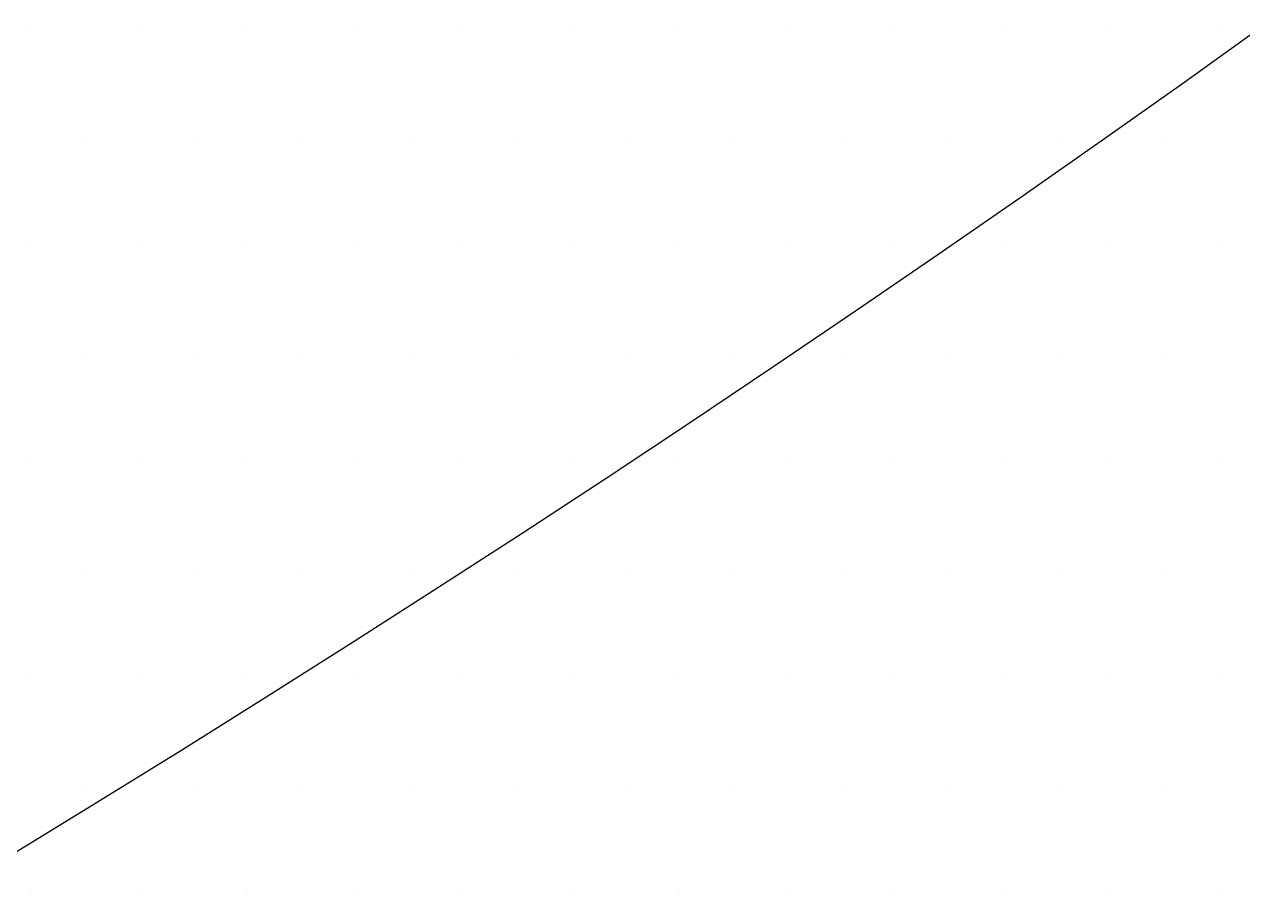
# Paper-space layout 'TOP_A1_00200_01-01-2017_MODELE' of a CAD drawing. Header units: millimetres. Extents: x -52 to 293, y -3 to 294.
# Drawn here: x -7.404 to -6.368, y 48.502 to 49.244 of the extents above; entities that cross this region are included whole.
import ezdxf

# ---------------------------------------------------------------- set-up
doc = ezdxf.new("R2010")
doc.units = ezdxf.units.MM
doc.header["$LTSCALE"] = 2
doc.linetypes.add('CACHEX2', pattern=[0.75, 0.5, -0.25])
for name, color, linetype in [('CALQUE_7', 4, 'Continuous'), ('CARTOUCHE', 7, 'Continuous'), ('rosace', 7, 'Continuous')]:
    doc.layers.add(name, color=color, linetype=linetype)

# ---------------------------------------------------------------- blocks, each defined once
blk = doc.blocks.new('A$C715108E3')
at = {"layer": 'CALQUE_7', "color": 131}
for p, q in [((1.3554, -20.7613), (1.3554, -20.7613)), ((1.4466, -20.7613), (1.4466, -20.7613)), ((1.5387, -20.7613), (1.5387, -20.7613)), ((1.6305, -20.7613), (1.6305, -20.7613)), ((1.7218, -20.7613), (1.7218, -20.7613)), ((1.8138, -20.7613), (1.8138, -20.7613)), ((1.9056, -20.7613), (1.9056, -20.7613)), ((1.9967, -20.7613), (1.9967, -20.7613)), ((2.0889, -20.7613), (2.0889, -20.7613)), ((2.1807, -20.7613), (2.1807, -20.7613)), ((2.2726, -20.7613), (2.2726, -20.7613)), ((2.364, -20.7613), (2.364, -20.7613)), ((1.4009, -20.8538), (1.4009, -20.8538)), ((1.4929, -20.8538), (1.4929, -20.8538)), ((1.5842, -20.8538), (1.5842, -20.8538)), ((1.6762, -20.8538), (1.6762, -20.8538)), ((1.7681, -20.8538), (1.7681, -20.8538)), ((1.8595, -20.8538), (1.8595, -20.8538)), ((1.9513, -20.8538), (1.9513, -20.8538)), ((2.0432, -20.8538), (2.0432, -20.8538)), ((2.1346, -20.8538), (2.1346, -20.8538)), ((2.2265, -20.8538), (2.2265, -20.8538)), ((2.3183, -20.8538), (2.3183, -20.8538)), ((1.3554, -20.9453), (1.3554, -20.9453)), ((1.4466, -20.9453), (1.4466, -20.9453)), ((1.5387, -20.9453), (1.5387, -20.9453)), ((1.6305, -20.9453), (1.6305, -20.9453)), ((1.7218, -20.9453), (1.7218, -20.9453)), ((1.8138, -20.9453), (1.8138, -20.9453)), ((1.9056, -20.9453), (1.9056, -20.9453)), ((1.9967, -20.9453), (1.9967, -20.9453)), ((2.0889, -20.9453), (2.0889, -20.9453)), ((2.1807, -20.9453), (2.1807, -20.9453)), ((2.2726, -20.9453), (2.2726, -20.9453)), ((2.364, -20.9453), (2.364, -20.9453)), ((1.4009, -21.0375), (1.4009, -21.0375)), ((1.4929, -21.0375), (1.4929, -21.0375)), ((1.5842, -21.0375), (1.5842, -21.0375)), ((1.6762, -21.0375), (1.6762, -21.0375)), ((1.7681, -21.0375), (1.7681, -21.0375)), ((1.8595, -21.0375), (1.8595, -21.0375)), ((1.9513, -21.0375), (1.9513, -21.0375)), ((2.0432, -21.0375), (2.0432, -21.0375)), ((2.1346, -21.0375), (2.1346, -21.0375)), ((2.2265, -21.0375), (2.2265, -21.0375)), ((2.3183, -21.0375), (2.3183, -21.0375)), ((1.3554, -21.1288), (1.3554, -21.1288)), ((1.4466, -21.1288), (1.4466, -21.1288)), ((1.5387, -21.1288), (1.5387, -21.1288)), ((1.6305, -21.1288), (1.6305, -21.1288)), ((1.7218, -21.1288), (1.7218, -21.1288)), ((1.8138, -21.1288), (1.8138, -21.1288)), ((1.9056, -21.1288), (1.9056, -21.1288)), ((1.9967, -21.1288), (1.9967, -21.1288)), ((2.0889, -21.1288), (2.0889, -21.1288)), ((2.1807, -21.1288), (2.1807, -21.1288)), ((2.2726, -21.1288), (2.2726, -21.1288)), ((2.364, -21.1288), (2.364, -21.1288)), ((1.4009, -21.2202), (1.4009, -21.2202)), ((1.4929, -21.2202), (1.4929, -21.2202)), ((1.5842, -21.2202), (1.5842, -21.2202)), ((1.6762, -21.2202), (1.6762, -21.2202)), ((1.7681, -21.2202), (1.7681, -21.2202)), ((1.8595, -21.2202), (1.8595, -21.2202)), ((1.9513, -21.2202), (1.9513, -21.2202)), ((2.0432, -21.2202), (2.0432, -21.2202)), ((2.1346, -21.2202), (2.1346, -21.2202)), ((2.2265, -21.2202), (2.2265, -21.2202)), ((2.3183, -21.2202), (2.3183, -21.2202)), ((1.3554, -21.3126), (1.3554, -21.3126)), ((1.4466, -21.3126), (1.4466, -21.3126)), ((1.5387, -21.3126), (1.5387, -21.3126)), ((1.6305, -21.3126), (1.6305, -21.3126)), ((1.7218, -21.3126), (1.7218, -21.3126)), ((1.8138, -21.3126), (1.8138, -21.3126)), ((1.9056, -21.3126), (1.9056, -21.3126)), ((1.9967, -21.3126), (1.9967, -21.3126)), ((2.0889, -21.3126), (2.0889, -21.3126)), ((2.1807, -21.3126), (2.1807, -21.3126)), ((2.2726, -21.3126), (2.2726, -21.3126)), ((2.364, -21.3126), (2.364, -21.3126)), ((1.4009, -21.4039), (1.4009, -21.4039)), ((1.4929, -21.4039), (1.4929, -21.4039)), ((1.5842, -21.4039), (1.5842, -21.4039)), ((1.6762, -21.4039), (1.6762, -21.4039)), ((1.7681, -21.4039), (1.7681, -21.4039)), ((1.8595, -21.4039), (1.8595, -21.4039)), ((1.9513, -21.4039), (1.9513, -21.4039)), ((2.0432, -21.4039), (2.0432, -21.4039)), ((2.1346, -21.4039), (2.1346, -21.4039)), ((2.2265, -21.4039), (2.2265, -21.4039)), ((2.3183, -21.4039), (2.3183, -21.4039)), ((1.3554, -21.4954), (1.3554, -21.4954)), ((1.4466, -21.4954), (1.4466, -21.4954)), ((1.5387, -21.4954), (1.5387, -21.4954)), ((1.6305, -21.4954), (1.6305, -21.4954)), ((1.7218, -21.4954), (1.7218, -21.4954)), ((1.8138, -21.4954), (1.8138, -21.4954)), ((1.9056, -21.4954), (1.9056, -21.4954)), ((1.9967, -21.4954), (1.9967, -21.4954)), ((2.0889, -21.4954), (2.0889, -21.4954)), ((2.1807, -21.4954), (2.1807, -21.4954)), ((2.2726, -21.4954), (2.2726, -21.4954)), ((2.364, -21.4954), (2.364, -21.4954))]:
    blk.add_line(p, q, dxfattribs=at)
blk = doc.blocks.new('A$C581E6685')
at = {"layer": 'rosace', "color": 32, "linetype": 'CACHEX2', "ltscale": 1.5}
blk.add_ellipse((-38.0538, 23.8138), major_axis=(-19.0311, -3.534), ratio=0.590567, dxfattribs=at)
at = {"layer": 'rosace', "color": 32}
blk.add_ellipse((-37.6144, 23.8499), major_axis=(-13.5768, -4.2839), ratio=0.791971, dxfattribs=at)
at = {"layer": 'CARTOUCHE'}
blk.add_blockref('A$C715108E3', (-31.6739, 36.3189), dxfattribs=at)

psp = doc.layouts.new('TOP_A1_00200_01-01-2017_MODELE')

# ---------------------------------------------------------------- block references
at = {"layer": 'CARTOUCHE'}
psp.add_blockref('A$C581E6685', (22.9208, 33.6824), dxfattribs=at)

doc.saveas('drawing.dxf')
